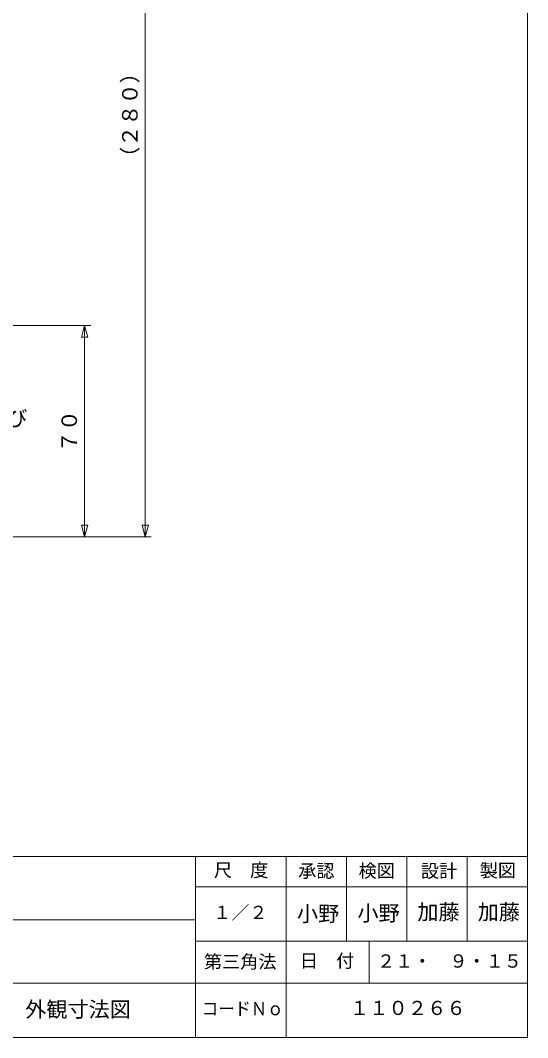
# Model space of a CAD drawing. Units: millimetres, scale not verified. Extents: x -373 to 395, y -278 to 275.
# Drawn here: x 227 to 395, y -278 to 59.1 of the extents above; entities that cross this region are included whole.
import ezdxf
from ezdxf.enums import TextEntityAlignment as Align

# ---------------------------------------------------------------- set-up
doc = ezdxf.new("R2010")
doc.units = ezdxf.units.MM
doc.header["$LTSCALE"] = 2
for name, color, linetype, lineweight in [('0-1_1', 7, 'Continuous', 18), ('0-3_3', 7, 'Continuous', 18), ('0-4_4', 7, 'Continuous', 18)]:
    doc.layers.add(name, color=color, linetype=linetype, lineweight=lineweight)
doc.layers.add('0-6_6', color=7, linetype='Continuous')
doc.styles.add('ＭＳ ゴシック', font='')
doc.styles.get('ＭＳ ゴシック').set_extended_font_data('MS Gothic')

# ---------------------------------------------------------------- blocks, each defined once
blk = doc.blocks.new('D0')
at = {"layer": '0-3_3'}
for p, q in [((139.163, -42.065), (250.27, -42.065)), ((248.27, -42.065), (249.306, -45.929)), ((247.235, -45.929), (249.306, -45.929)), ((248.27, -112.065), (247.235, -108.202)), ((249.306, -108.202), (247.235, -108.202)), ((248.27, -112.065), (249.306, -108.202)), ((140.56, -112.065), (250.27, -112.065))]:
    blk.add_line(p, q, dxfattribs=at)
blk.add_lwpolyline([(248.27, -112.065), (248.27, -42.065), (247.235, -45.929)], dxfattribs=at)
at = {"layer": '0-3_3', "style": 'ＭＳ ゴシック'}
blk.add_text('７０', height=5.132, rotation=90, dxfattribs=at).set_placement((247.27, -84.065), align=Align.BOTTOM_LEFT)
blk = doc.blocks.new('D6')
at = {"layer": '0-3_3'}
for p, q in [((82.16, 167.46), (270.34, 167.46)), ((268.34, 167.46), (269.375, 163.596)), ((267.304, 163.596), (269.375, 163.596)), ((268.34, -112.065), (267.304, -108.202)), ((269.375, -108.202), (267.304, -108.202)), ((268.34, -112.065), (269.375, -108.202)), ((140.56, -112.065), (270.34, -112.065))]:
    blk.add_line(p, q, dxfattribs=at)
blk.add_lwpolyline([(268.34, -112.065), (268.34, 167.46), (267.304, 163.596)], dxfattribs=at)
at = {"layer": '0-3_3', "style": 'ＭＳ ゴシック'}
blk.add_text('（２８０）', height=5.132, rotation=90, dxfattribs=at).set_placement((267.34, 10.197), align=Align.BOTTOM_LEFT)

msp = doc.modelspace()

# ---------------------------------------------------------------- linework, layer by layer
at = {"layer": '0-1_1'}
for p, q in [((40.982, -217.972), (394.982, -217.972)), ((284.982, -277.972), (284.982, -217.972)), ((314.982, -277.972), (314.982, -217.972)), ((334.982, -245.972), (334.982, -217.972)), ((354.982, -245.972), (354.982, -217.972)), ((374.982, -245.972), (374.982, -217.972)), ((284.982, -227.972), (394.982, -227.972)), ((40.982, -238.972), (284.982, -238.972)), ((284.982, -245.972), (394.982, -245.972)), ((342.482, -245.972), (342.482, -259.972)), ((40.982, -259.972), (394.982, -259.972))]:
    msp.add_line(p, q, dxfattribs=at)
msp.add_lwpolyline([(-373.022, 275.029), (-373.022, -277.972), (394.982, -277.972), (394.982, 275.029)], dxfattribs=at)

# ---------------------------------------------------------------- block references
at = {"layer": '0-3_3'}
for name in ['D6', 'D0']:
    msp.add_blockref(name, (0, 0), dxfattribs=at)

# ---------------------------------------------------------------- texts
at = {"layer": '0-1_1', "style": 'ＭＳ ゴシック'}
for s, p in [('尺\u3000度', (291.087, -225.998)), ('承認', (319.006, -226.253)), ('検図', (338.99, -226.198)), ('設計', (359.628, -226.253)), ('製図', (379.127, -226.1)), ('\u3000／ ', (290.833, -240.013)), ('第三角法', (287.775, -256.322)), ('日\u3000付', (319.552, -256.013)), ('\u3000\u3000・\u3000\u3000・', (345.098, -256.1))]:
    msp.add_text(s, height=4.399, dxfattribs=at).set_placement(p, align=Align.BOTTOM_LEFT)
at = {"layer": '0-1_1', "style": 'ＭＳ ゴシック', "width": 0.9}
msp.add_text('コードＮｏ', height=4.399, dxfattribs=at).set_placement((287.101, -271.881), align=Align.BOTTOM_LEFT)
at = {"layer": '0-3_3', "style": 'ＭＳ ゴシック'}
for s, height, p in [('１\u3000２', 4.399, (290.833, -240.013)), ('２１\u3000\u3000９\u3000１５', 4.399, (345.098, -256.1)), ('外観寸法図', 5.132, (228.579, -272.715)), ('１１０２６６', 4.692, (336.07, -271.881))]:
    msp.add_text(s, height=height, dxfattribs=at).set_placement(p, align=Align.BOTTOM_LEFT)
at = {"layer": '0-4_4', "style": 'ＭＳ ゴシック'}
for s, p in [('（製品コードＮＯ及び', (159.266, -76.873)), ('加藤', (358.453, -240.459)), ('加藤', (378.453, -240.459))]:
    msp.add_text(s, height=5.132, dxfattribs=at).set_placement(p, align=Align.BOTTOM_LEFT)
at = {"layer": '0-6_6', "style": 'ＭＳ ゴシック'}
for p in [(318.583, -241.029), (338.605, -240.83)]:
    msp.add_text('小野', height=5.132, dxfattribs=at).set_placement(p, align=Align.BOTTOM_LEFT)

doc.saveas('drawing.dxf')
